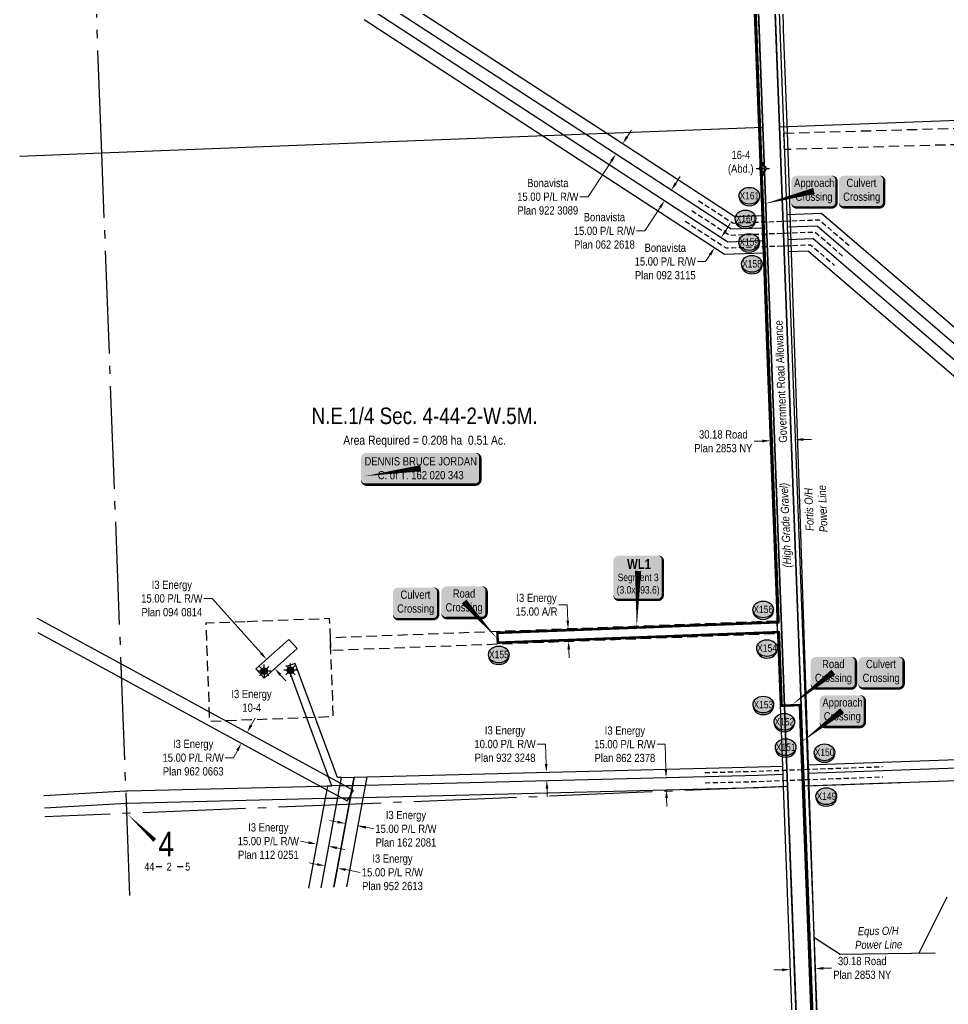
# Model space of a CAD drawing. Extents: x 683901 to 697439, y 5834844 to 5859401.
# Drawn here: x 686668 to 687798, y 5849328 to 5850526 of the extents above; entities that cross this region are included whole.
import ezdxf
from ezdxf.enums import TextEntityAlignment as Align

# ---------------------------------------------------------------- set-up
doc = ezdxf.new("R2010")
doc.units = 0
doc.header["$LTSCALE"] = 5
doc.header["$PDSIZE"] = 0.5
for name, pattern in [('foc-ACCESSROAD', [3.75, 2.5, -1.25]), ('foc-QUARTERLINE', [33, 25, -3, 2, -3]), ('UG_PIPE', [1.875, 1.25, -0.625])]:
    doc.linetypes.add(name, pattern=pattern)
doc.layers.get('Defpoints').update_dxf_attribs({"color": 9})
for name, color, linetype in [('10', 1, 'Continuous'), ('9', 3, 'Continuous'), ('AS-OWNER', 7, 'Continuous'), ('AS-PIPE-UG', 44, 'UG_PIPE'), ('AS-POWER', 104, 'foc-POWER'), ('AS-POWER-T', 104, 'Continuous'), ('AS-TELEPHONE', 224, 'foc-TEL'), ('C-SYMBOL', 7, 'Continuous'), ('CG-NOTES', 7, 'Continuous'), ('F-AR', 190, 'foc-ACCESSROAD'), ('F-RW', 190, 'Continuous'), ('F-WS', 190, 'foc-ACCESSROAD'), ('F-WS-S', 190, 'Continuous'), ('L-AREAREQUIRED', 7, 'Continuous'), ('L-QSEC', 8, 'foc-QUARTERLINE'), ('L-ROAD-T', 7, 'Continuous'), ('L-SEC', 7, 'Continuous'), ('L-SECLBL', 7, 'Continuous'), ('L-TITLEDB', 4, 'Continuous'), ('L-TITLEDB-T', 4, 'Continuous'), ('P-CROSSINGS', 250, 'Continuous')]:
    doc.layers.add(name, color=color, linetype=linetype)
for name, color, linetype, lineweight in [('F-AR-T', 190, 'Continuous', 9), ('F-RW-T', 190, 'Continuous', 9), ('F-WS-T', 190, 'Continuous', 9), ('T-TEXT', 48, 'Continuous', 18)]:
    doc.layers.add(name, color=color, linetype=linetype, lineweight=lineweight)
for name, color, linetype, true_color in [('oil_and_gas_wells_pt', 7, 'Continuous', 0xfc3d16), ('P-PROPOSED-WL2', 7, 'Continuous', 0x05c1ff), ('P-PROPOSED-WL4', 7, 'Continuous', 0x5b5bc8)]:
    doc.layers.add(name, color=color, linetype=linetype, true_color=true_color)
doc.styles.add('100L', font='ARIALN.TTF', dxfattribs={"height": 11})
doc.styles.add('175L', font='ARIALN.TTF', dxfattribs={"height": 20})
doc.styles.add('80', font='ARIALN.TTF', dxfattribs={"height": 10})
doc.styles.add('80CG', font='ARIALN.TTF', dxfattribs={"height": 10})
doc.styles.add('80L', font='ARIALN.TTF', dxfattribs={"height": 10})
doc.styles.add('80LS', font='ARIALNI.TTF', dxfattribs={"height": 10})
doc.styles.add('BOLD', font='ARIALNB.TTF')
doc.styles.add('Crossing', font='ARIALN.TTF', dxfattribs={"height": 10})
doc.styles.add('foc-LtypeFont', font='ARIALN.TTF', dxfattribs={"height": 7.35})
doc.styles.add('SIMPLEX', font='ARIALN.TTF')
doc.linetypes.add('foc-POWER', pattern='A,6,-1,["P",foc-LtypeFont,S=0.2,R=0,X=-0.625,Y=-0.75],-1.24,4', length=12.24)
doc.linetypes.add('foc-TEL', pattern='A,2,-1,["T",foc-LtypeFont,S=0.2,R=0,X=-0.425,Y=-0.75],-1.24,8', length=12.24)
doc.linetypes.add('foc-TEL-NOLINE', pattern='A,0,-2,["T",foc-LtypeFont,S=0.2,R=0,X=-0.425,Y=-0.75],-10.24', length=12.24)
doc.dimstyles.new('Compass 5 000', dxfattribs={"dimscale": 5, "dimtxt": 9, "dimasz": 2, "dimexe": 0.2, "dimexo": 0.0625, "dimgap": 0.5, "dimtad": 0, "dimtih": 1, "dimtoh": 1, "dimzin": 0, "dimdsep": 46, "dimtxsty": '80CG', "dimcen": 0.1, "dimse1": 1, "dimse2": 1, "dimclrd": 256, "dimclrt": 256, "dimaunit": 1, "dimadec": 4, "dimazin": 0, "dimtfac": 0.06, "dimtofl": 0, "dimtmove": 0, "dimatfit": 1, "dimfxl": 0.2, "dimtolj": 1, "dimtzin": 0, "dimlwd": -1, "dimarcsym": 0})

# ---------------------------------------------------------------- blocks, each defined once
blk = doc.blocks.new('L-SECLBL')
at = {"layer": '9', "color": 7}
for p, q in [((-5.1, -27.8), (-12.3, -27.8)), ((20.7, -27.8), (13.5, -27.8))]:
    blk.add_line(p, q, dxfattribs=at)
at = {"layer": '10', "color": 2, "style": 'SIMPLEX'}
blk.add_attdef('SEC', text='', height=30, dxfattribs=at).set_placement((0, 0), align=Align.MIDDLE)
at = {"layer": '10', "color": 5, "style": '80L'}
blk.add_attdef('TWP', text='', height=9.5, dxfattribs=at).set_placement((-14.4, -27.4), align=Align.MIDDLE_RIGHT)
blk.add_attdef('RGE', text='', height=9.5, dxfattribs=at).set_placement((3.6, -27.4), align=Align.MIDDLE_CENTER)
blk.add_attdef('MER', text='', height=9.5, dxfattribs=at).set_placement((23.2, -27.4), align=Align.MIDDLE_LEFT)
blk = doc.blocks.new('*U961')
h = blk.add_hatch(color=59)
edge = h.paths.add_edge_path()
edge.add_line((-21.5, -20), (21.5, -20))
edge.add_arc((21.5, -14), 6, 270, 360)
edge.add_line((27.5, -14), (27.5, 12.5))
edge.add_arc((21.5, 12.5), 6, 0, 90)
edge.add_line((21.5, 18.5), (-21.5, 18.5))
edge.add_arc((-21.5, 12.5), 6, 90, 180)
edge.add_line((-27.5, 12.5), (-27.5, -14))
edge.add_arc((-21.5, -14), 6, 180, 270)
at = {"color": 1, "flags": 128}
blk.add_lwpolyline([(-21.5, -20, 3, 3, 0), (21.5, -20, 3, 3, 0.414214), (27.5, -14, 3, 3, 0), (27.5, 12.5, 3, 0, 0.414214), (21.5, 18.5, 0, 0, 0), (-21.5, 18.5, 0, 0, 0.414214), (-27.5, 12.5, 0, 0, 0), (-27.5, -14, 0, 3, 0.414214)], format="xyseb", close=True, dxfattribs=at)
blk.add_lwpolyline([(-61.9, -16.1, 0, 7.5, 0), (0, 0, 0, 0, 0)], format="xyseb", dxfattribs=at)
at = {"color": 1, "style": '80'}
blk.add_attdef('ENTER_TEXT_001', (-36, -5), '', height=10, dxfattribs=at)
blk = doc.blocks.new('*U952')
h = blk.add_hatch(color=254)
edge = h.paths.add_edge_path()
edge.add_line((-21.5, -20), (21.5, -20))
edge.add_arc((21.5, -14), 6, 270, 360)
edge.add_line((27.5, -14), (27.5, 12.5))
edge.add_arc((21.5, 12.5), 6, 0, 90)
edge.add_line((21.5, 18.5), (-21.5, 18.5))
edge.add_arc((-21.5, 12.5), 6, 90, 180)
edge.add_line((-27.5, 12.5), (-27.5, -14))
edge.add_arc((-21.5, -14), 6, 180, 270)
at = {"color": 160, "flags": 128}
blk.add_lwpolyline([(-21.5, -20, 3, 3, 0), (21.5, -20, 3, 3, 0.414214), (27.5, -14, 3, 3, 0), (27.5, 12.5, 3, 0, 0.414214), (21.5, 18.5, 0, 0, 0), (-21.5, 18.5, 0, 0, 0.414214), (-27.5, 12.5, 0, 0, 0), (-27.5, -14, 0, 3, 0.414214)], format="xyseb", close=True, dxfattribs=at)
at = {"color": 160, "style": '80'}
blk.add_attdef('ENTER_TEXT_001', (-26.8, -4.9), '', height=10, dxfattribs=at)
blk = doc.blocks.new('*U953')
h = blk.add_hatch(color=59)
edge = h.paths.add_edge_path()
edge.add_line((-21.5, -20), (21.5, -20))
edge.add_arc((21.5, -14), 6, 270, 360)
edge.add_line((27.5, -14), (27.5, 12.5))
edge.add_arc((21.5, 12.5), 6, 0, 90)
edge.add_line((21.5, 18.5), (-21.5, 18.5))
edge.add_arc((-21.5, 12.5), 6, 90, 180)
edge.add_line((-27.5, 12.5), (-27.5, -14))
edge.add_arc((-21.5, -14), 6, 180, 270)
at = {"color": 1, "flags": 128}
blk.add_lwpolyline([(-21.5, -20, 3, 3, 0), (21.5, -20, 3, 3, 0.414214), (27.5, -14, 3, 3, 0), (27.5, 12.5, 3, 0, 0.414214), (21.5, 18.5, 0, 0, 0), (-21.5, 18.5, 0, 0, 0.414214), (-27.5, 12.5, 0, 0, 0), (-27.5, -14, 0, 3, 0.414214)], format="xyseb", close=True, dxfattribs=at)
blk.add_lwpolyline([(-51.4, -40.4, 0, 7.5, 0), (0, 0, 0, 0, 0)], format="xyseb", dxfattribs=at)
at = {"color": 1, "style": '80'}
blk.add_attdef('ENTER_TEXT_001', (-36, -5), '', height=10, dxfattribs=at)
blk = doc.blocks.new('*U954')
h = blk.add_hatch(color=254)
edge = h.paths.add_edge_path()
edge.add_line((-21.5, -20), (21.5, -20))
edge.add_arc((21.5, -14), 6, 270, 360)
edge.add_line((27.5, -14), (27.5, 12.5))
edge.add_arc((21.5, 12.5), 6, 0, 90)
edge.add_line((21.5, 18.5), (-21.5, 18.5))
edge.add_arc((-21.5, 12.5), 6, 90, 180)
edge.add_line((-27.5, 12.5), (-27.5, -14))
edge.add_arc((-21.5, -14), 6, 180, 270)
at = {"color": 160, "flags": 128}
blk.add_lwpolyline([(-21.5, -20, 3, 3, 0), (21.5, -20, 3, 3, 0.414214), (27.5, -14, 3, 3, 0), (27.5, 12.5, 3, 0, 0.414214), (21.5, 18.5, 0, 0, 0), (-21.5, 18.5, 0, 0, 0.414214), (-27.5, 12.5, 0, 0, 0), (-27.5, -14, 0, 3, 0.414214)], format="xyseb", close=True, dxfattribs=at)
at = {"color": 160, "style": '80'}
blk.add_attdef('ENTER_TEXT_001', (-26.8, -4.9), '', height=10, dxfattribs=at)
blk = doc.blocks.new('*U955')
h = blk.add_hatch(color=59)
edge = h.paths.add_edge_path()
edge.add_line((-21.5, -20), (21.5, -20))
edge.add_arc((21.5, -14), 6, 270, 360)
edge.add_line((27.5, -14), (27.5, 12.5))
edge.add_arc((21.5, 12.5), 6, 0, 90)
edge.add_line((21.5, 18.5), (-21.5, 18.5))
edge.add_arc((-21.5, 12.5), 6, 90, 180)
edge.add_line((-27.5, 12.5), (-27.5, -14))
edge.add_arc((-21.5, -14), 6, 180, 270)
at = {"color": 1, "flags": 128}
blk.add_lwpolyline([(-21.5, -20, 3, 3, 0), (21.5, -20, 3, 3, 0.414214), (27.5, -14, 3, 3, 0), (27.5, 12.5, 3, 0, 0.414214), (21.5, 18.5, 0, 0, 0), (-21.5, 18.5, 0, 0, 0.414214), (-27.5, 12.5, 0, 0, 0), (-27.5, -14, 0, 3, 0.414214)], format="xyseb", close=True, dxfattribs=at)
blk.add_lwpolyline([(-50.2, -38.9, 0, 7.5, 0), (0, 0, 0, 0, 0)], format="xyseb", dxfattribs=at)
at = {"color": 1, "style": '80'}
blk.add_attdef('ENTER_TEXT_001', (-36, -5), '', height=10, dxfattribs=at)
blk = doc.blocks.new('*U1067')
h = blk.add_hatch(color=59)
edge = h.paths.add_edge_path()
edge.add_line((-21.5, -20), (21.5, -20))
edge.add_arc((21.5, -14), 6, 270, 360)
edge.add_line((27.5, -14), (27.5, 12.5))
edge.add_arc((21.5, 12.5), 6, 0, 90)
edge.add_line((21.5, 18.5), (-21.5, 18.5))
edge.add_arc((-21.5, 12.5), 6, 90, 180)
edge.add_line((-27.5, 12.5), (-27.5, -14))
edge.add_arc((-21.5, -14), 6, 180, 270)
at = {"color": 1, "flags": 128}
blk.add_lwpolyline([(-21.5, -20, 3, 3, 0), (21.5, -20, 3, 3, 0.414214), (27.5, -14, 3, 3, 0), (27.5, 12.5, 3, 0, 0.414214), (21.5, 18.5, 0, 0, 0), (-21.5, 18.5, 0, 0, 0.414214), (-27.5, 12.5, 0, 0, 0), (-27.5, -14, 0, 3, 0.414214)], format="xyseb", close=True, dxfattribs=at)
blk.add_lwpolyline([(40.9, -45.6, 0, 7.5, 0), (0, 0, 0, 0, 0)], format="xyseb", dxfattribs=at)
at = {"color": 1, "style": '80'}
blk.add_attdef('ENTER_TEXT_001', (-36, -5), '', height=10, dxfattribs=at)
blk = doc.blocks.new('*U1068')
h = blk.add_hatch(color=254)
edge = h.paths.add_edge_path()
edge.add_line((-21.5, -20), (21.5, -20))
edge.add_arc((21.5, -14), 6, 270, 360)
edge.add_line((27.5, -14), (27.5, 12.5))
edge.add_arc((21.5, 12.5), 6, 0, 90)
edge.add_line((21.5, 18.5), (-21.5, 18.5))
edge.add_arc((-21.5, 12.5), 6, 90, 180)
edge.add_line((-27.5, 12.5), (-27.5, -14))
edge.add_arc((-21.5, -14), 6, 180, 270)
at = {"color": 160, "flags": 128}
blk.add_lwpolyline([(-21.5, -20, 3, 3, 0), (21.5, -20, 3, 3, 0.414214), (27.5, -14, 3, 3, 0), (27.5, 12.5, 3, 0, 0.414214), (21.5, 18.5, 0, 0, 0), (-21.5, 18.5, 0, 0, 0.414214), (-27.5, 12.5, 0, 0, 0), (-27.5, -14, 0, 3, 0.414214)], format="xyseb", close=True, dxfattribs=at)
at = {"color": 160, "style": '80'}
blk.add_attdef('ENTER_TEXT_001', (-26.8, -4.9), '', height=10, dxfattribs=at)
blk = doc.blocks.new('*U1061')
h = blk.add_hatch(color=254)
edge = h.paths.add_edge_path()
edge.add_line((-24, -35.3), (24, -35.3))
edge.add_arc((24, -29.3), 6, 270, 360)
edge.add_line((30, -29.3), (30, 12.5))
edge.add_arc((24, 12.5), 6, 0, 90)
edge.add_line((24, 18.5), (-24, 18.5))
edge.add_arc((-24, 12.5), 6, 90, 180)
edge.add_line((-30, 12.5), (-30, -29.3))
edge.add_arc((-24, -29.3), 6, 180, 270)
at = {"layer": 'P-PROPOSED-WL2', "flags": 128}
blk.add_lwpolyline([(-24, -35.3, 3, 3, 0), (24, -35.3, 3, 3, 0.414214), (30, -29.3, 3, 3, 0), (30, 12.5, 3, 0, 0.414214), (24, 18.5, 0, 0, 0), (-24, 18.5, 0, 0, 0.414214), (-30, 12.5, 0, 0, 0), (-30, -29.3, 0, 3, 0.414214)], format="xyseb", close=True, dxfattribs=at)
blk.add_lwpolyline([(-1.8, -70, 0, 7.5, 0), (0, 0, 0, 0, 0)], format="xyseb", dxfattribs=at)
at = {"layer": 'P-PROPOSED-WL2'}
for tag, p, height, style in [('TEMP_AREA_W1_001', (-9.2, 2.2), 12, 'BOLD'), ('ENTER_TEXT_001', (-30.7, -12.5), 9, '80')]:
    blk.add_attdef(tag, p, '', height=height, dxfattribs=dict(at, style=style))
blk = doc.blocks.new('*D1164')
at = {"layer": 'Defpoints', "color": 0, "transparency": 16777216}
for p in [(687313.9, 5849784), (687335.5, 5849784.9), (687314.5, 5849769.1)]:
    blk.add_point(p, dxfattribs=at)
at = {"layer": 'F-AR-T', "transparency": 16777216}
for p, q in [((687334.4, 5849814.3), (687324.4, 5849814.3)), ((687335.1, 5849794.8), (687334.4, 5849814.3)), ((687336.4, 5849759.9), (687336.8, 5849749.9))]:
    blk.add_line(p, q, dxfattribs=at)
for points in [[(687336.7, 5849794.9), (687333.4, 5849794.8), (687335.5, 5849784.9)], [(687338.1, 5849759.9), (687334.7, 5849759.8), (687336, 5849769.9)]]:
    blk.add_solid(points, dxfattribs=at)
at = {"layer": 'F-AR-T', "transparency": 16777216, "insert": (687297.1, 5849814.3), "char_height": 10, "attachment_point": 5, "style": '80CG'}
blk.add_mtext('\\A1;I3 Energy\\P15.00 A/R', dxfattribs=at)
blk = doc.blocks.new('*D1199')
at = {"layer": 'Defpoints', "color": 0, "transparency": 16777216}
for p in [(687393.6, 5850362.6), (687439.2, 5850350.8), (687431, 5850338.3)]:
    blk.add_point(p, dxfattribs=at)
at = {"layer": 'F-RW-T', "transparency": 16777216}
for p, q in [((687407.3, 5850383.6), (687412.7, 5850391.9)), ((687388.2, 5850354.2), (687359.8, 5850310.7)), ((687359.8, 5850310.7), (687349.8, 5850310.7))]:
    blk.add_line(p, q, dxfattribs=at)
for points in [[(687405.9, 5850384.5), (687408.7, 5850382.7), (687401.8, 5850375.2)], [(687386.8, 5850355.1), (687389.6, 5850353.3), (687393.6, 5850362.6)]]:
    blk.add_solid(points, dxfattribs=at)
at = {"layer": 'F-RW-T', "transparency": 16777216, "insert": (687310.8, 5850310.7), "char_height": 10, "attachment_point": 5, "style": '80CG'}
blk.add_mtext('\\A1;Bonavista\\P15.00 P/L R/W\\PPlan 922 3089', dxfattribs=at)
blk = doc.blocks.new('*D1200')
at = {"layer": 'Defpoints', "color": 0, "transparency": 16777216}
for p in [(687461.8, 5850318.2), (687452.9, 5850306.1), (687453.6, 5850305.7)]:
    blk.add_point(p, dxfattribs=at)
at = {"layer": 'F-RW-T', "transparency": 16777216}
for p, q in [((687466.5, 5850327.1), (687472, 5850335.5)), ((687447.4, 5850297.8), (687428.8, 5850269.2)), ((687428.8, 5850269.2), (687418.8, 5850269.2))]:
    blk.add_line(p, q, dxfattribs=at)
for points in [[(687465.1, 5850328), (687467.9, 5850326.2), (687461.1, 5850318.7)], [(687446, 5850298.7), (687448.8, 5850296.9), (687452.9, 5850306.1)]]:
    blk.add_solid(points, dxfattribs=at)
at = {"layer": 'F-RW-T', "transparency": 16777216, "insert": (687379.7, 5850269.2), "char_height": 10, "attachment_point": 5, "style": '80CG'}
blk.add_mtext('\\A1;Bonavista\\P15.00 P/L R/W\\PPlan 062 2618', dxfattribs=at)
blk = doc.blocks.new('*D1201')
at = {"layer": 'Defpoints', "color": 0, "transparency": 16777216}
for p in [(687519.2, 5850263), (687511, 5850250.4), (687513.7, 5850248.6)]:
    blk.add_point(p, dxfattribs=at)
at = {"layer": 'F-RW-T', "transparency": 16777216}
for p, q in [((687527.4, 5850269.6), (687532.8, 5850278)), ((687508.3, 5850240.3), (687502.8, 5850231.9)), ((687502.8, 5850231.9), (687492.8, 5850231.9))]:
    blk.add_line(p, q, dxfattribs=at)
for points in [[(687526, 5850270.5), (687528.8, 5850268.7), (687521.9, 5850261.2)], [(687506.9, 5850241.2), (687509.7, 5850239.3), (687513.7, 5850248.6)]]:
    blk.add_solid(points, dxfattribs=at)
at = {"layer": 'F-RW-T', "transparency": 16777216, "insert": (687453.7, 5850231.9), "char_height": 10, "attachment_point": 5, "style": '80CG'}
blk.add_mtext('\\A1;Bonavista\\P15.00 P/L R/W\\PPlan 092 3115', dxfattribs=at)
blk = doc.blocks.new('*D1208')
at = {"layer": 'Defpoints', "color": 0, "transparency": 16777216}
for p in [(687295.9, 5849610), (687309.1, 5849610.5), (687296.2, 5849600)]:
    blk.add_point(p, dxfattribs=at)
at = {"layer": 'F-RW-T', "transparency": 16777216}
for p, q in [((687307.9, 5849644.8), (687297.9, 5849644.8)), ((687308.8, 5849620.5), (687307.9, 5849644.8)), ((687309.9, 5849590.5), (687310.2, 5849580.5))]:
    blk.add_line(p, q, dxfattribs=at)
for points in [[(687310.5, 5849620.5), (687307.1, 5849620.4), (687309.1, 5849610.5)], [(687311.5, 5849590.6), (687308.2, 5849590.4), (687309.5, 5849600.5)]]:
    blk.add_solid(points, dxfattribs=at)
at = {"layer": 'F-RW-T', "transparency": 16777216, "insert": (687258.8, 5849644.8), "char_height": 10, "attachment_point": 5, "style": '80CG'}
blk.add_mtext('\\A1;I3 Energy\\P10.00 P/L R/W\\PPlan 932 3248', dxfattribs=at)
blk = doc.blocks.new('*D1209')
at = {"layer": 'Defpoints', "color": 0, "transparency": 16777216}
for p in [(686943, 5849660.2), (686935.8, 5849647), (686937.9, 5849645.8)]:
    blk.add_point(p, dxfattribs=at)
at = {"layer": 'F-RW-T', "transparency": 16777216}
for p, q in [((686949.9, 5849667.8), (686954.7, 5849676.5)), ((686928.4, 5849628.2), (686918.4, 5849628.2)), ((686933.2, 5849637), (686928.4, 5849628.2))]:
    blk.add_line(p, q, dxfattribs=at)
for points in [[(686948.4, 5849668.6), (686951.4, 5849667), (686945.1, 5849659)], [(686931.7, 5849637.8), (686934.6, 5849636.2), (686937.9, 5849645.8)]]:
    blk.add_solid(points, dxfattribs=at)
at = {"layer": 'F-RW-T', "transparency": 16777216, "insert": (686879.3, 5849628.2), "char_height": 10, "attachment_point": 5, "style": '80CG'}
blk.add_mtext('\\A1;I3 Energy\\P15.00 P/L R/W\\PPlan 962 0663', dxfattribs=at)
blk = doc.blocks.new('*D1210')
at = {"layer": 'Defpoints', "color": 0, "transparency": 16777216}
for p in [(687049.5, 5849548.2), (687064.2, 5849545.5), (687054.7, 5849493.8)]:
    blk.add_point(p, dxfattribs=at)
at = {"layer": 'F-RW-T', "transparency": 16777216}
for p, q in [((687030.1, 5849498.4), (687020.3, 5849500.2)), ((687064.5, 5849492), (687082.7, 5849488.7))]:
    blk.add_line(p, q, dxfattribs=at)
for points in [[(687030.4, 5849500), (687029.8, 5849496.8), (687039.9, 5849496.6)], [(687064.8, 5849493.7), (687064.2, 5849490.4), (687054.7, 5849493.8)]]:
    blk.add_solid(points, dxfattribs=at)
at = {"layer": 'F-RW-T', "transparency": 16777216, "insert": (687121.8, 5849488.7), "char_height": 10, "attachment_point": 5, "style": '80CG'}
blk.add_mtext('\\A1;I3 Energy\\P15.00 P/L R/W\\PPlan 952 2613', dxfattribs=at)
blk = doc.blocks.new('*D1211')
at = {"layer": 'Defpoints', "color": 0, "transparency": 16777216}
for p in [(687067.2, 5849561.8), (687082, 5849559.1), (687079.5, 5849545.4)]:
    blk.add_point(p, dxfattribs=at)
at = {"layer": 'F-RW-T', "transparency": 16777216}
for p, q in [((687054.9, 5849549.9), (687045, 5849551.7)), ((687089.3, 5849543.6), (687099.1, 5849541.7))]:
    blk.add_line(p, q, dxfattribs=at)
for points in [[(687055.2, 5849551.6), (687054.6, 5849548.3), (687064.7, 5849548.1)], [(687089.6, 5849545.2), (687089, 5849541.9), (687079.5, 5849545.4)]]:
    blk.add_solid(points, dxfattribs=at)
at = {"layer": 'F-RW-T', "transparency": 16777216, "insert": (687138.2, 5849541.7), "char_height": 10, "attachment_point": 5, "style": '80CG'}
blk.add_mtext('\\A1;I3 Energy\\P15.00 P/L R/W\\PPlan 162 2081', dxfattribs=at)
blk = doc.blocks.new('*D1212')
at = {"layer": 'Defpoints', "color": 0, "transparency": 16777216}
for p in [(687029.5, 5849522.8), (687029.6, 5849523), (687044.3, 5849520.1)]:
    blk.add_point(p, dxfattribs=at)
at = {"layer": 'F-RW-T', "transparency": 16777216}
for p, q in [((687019.7, 5849524.8), (687009.9, 5849526.7)), ((687054.1, 5849518.5), (687064, 5849516.7))]:
    blk.add_line(p, q, dxfattribs=at)
for points in [[(687020, 5849526.5), (687019.4, 5849523.2), (687029.6, 5849523)], [(687054.4, 5849520.1), (687053.8, 5849516.8), (687044.3, 5849520.3)]]:
    blk.add_solid(points, dxfattribs=at)
at = {"layer": 'F-RW-T', "transparency": 16777216, "insert": (686970.8, 5849526.7), "char_height": 10, "attachment_point": 5, "style": '80CG'}
blk.add_mtext('\\A1;I3 Energy\\P15.00 P/L R/W\\PPlan 112 0251', dxfattribs=at)
blk = doc.blocks.new('*D1213')
at = {"layer": 'Defpoints', "color": 0, "transparency": 16777216}
for p in [(686968.6, 5849747.9), (686974.5, 5849753.1), (686984.5, 5849741.9)]:
    blk.add_point(p, dxfattribs=at)
at = {"layer": 'F-RW-T', "transparency": 16777216}
for p, q in [((686902.5, 5849821.9), (686892.5, 5849821.9)), ((686961.9, 5849755.3), (686902.5, 5849821.9)), ((686985.3, 5849729.2), (686991.9, 5849721.7))]:
    blk.add_line(p, q, dxfattribs=at)
for points in [[(686963.2, 5849756.4), (686960.7, 5849754.2), (686968.6, 5849747.9)], [(686986.5, 5849730.3), (686984, 5849728.1), (686978.6, 5849736.7)]]:
    blk.add_solid(points, dxfattribs=at)
at = {"layer": 'F-RW-T', "transparency": 16777216, "insert": (686853.4, 5849821.9), "char_height": 10, "attachment_point": 5, "style": '80CG'}
blk.add_mtext('\\A1;I3 Energy\\P15.00 P/L R/W\\PPlan 094 0814', dxfattribs=at)
blk = doc.blocks.new('*D1214')
at = {"layer": 'Defpoints', "color": 0, "transparency": 16777216}
for p in [(687438.6, 5849603.7), (687454.7, 5849604.1), (687439, 5849588.6)]:
    blk.add_point(p, dxfattribs=at)
at = {"layer": 'F-RW-T', "transparency": 16777216}
for p, q in [((687453.7, 5849644.5), (687443.7, 5849644.5)), ((687454.4, 5849614.1), (687453.7, 5849644.5)), ((687455.3, 5849579), (687455.6, 5849569))]:
    blk.add_line(p, q, dxfattribs=at)
for points in [[(687456.1, 5849614.2), (687452.8, 5849614.1), (687454.7, 5849604.1)], [(687457, 5849579.1), (687453.7, 5849579), (687455.1, 5849589)]]:
    blk.add_solid(points, dxfattribs=at)
at = {"layer": 'F-RW-T', "transparency": 16777216, "insert": (687404.6, 5849644.5), "char_height": 10, "attachment_point": 5, "style": '80CG'}
blk.add_mtext('\\A1;I3 Energy\\P15.00 P/L R/W\\PPlan 862 2378', dxfattribs=at)
blk = doc.blocks.new('*D1124')
at = {"layer": 'Defpoints', "color": 0, "transparency": 16777216}
for p in [(687581.5, 5850020), (687581.7, 5850013.9), (687611.6, 5850021.2)]:
    blk.add_point(p, dxfattribs=at)
at = {"layer": 'L-TITLEDB-T', "transparency": 16777216}
for p, q in [((687571.7, 5850013.5), (687561.7, 5850013.1)), ((687621.8, 5850015.4), (687631.8, 5850015.8))]:
    blk.add_line(p, q, dxfattribs=at)
for points in [[(687571.7, 5850015.2), (687571.8, 5850011.8), (687581.7, 5850013.9)], [(687621.8, 5850017.1), (687621.9, 5850013.7), (687611.9, 5850015)]]:
    blk.add_solid(points, dxfattribs=at)
at = {"layer": 'L-TITLEDB-T', "transparency": 16777216, "insert": (687524.4, 5850013.1), "char_height": 10, "attachment_point": 5, "style": '80CG'}
blk.add_mtext('\\A1;30.18 Road\\PPlan 2853 NY', dxfattribs=at)
blk = doc.blocks.new('*D1125')
at = {"layer": 'Defpoints', "color": 0, "transparency": 16777216}
for p in [(687605.6, 5849378.6), (687635.7, 5849379.7), (687605.9, 5849370.4)]:
    blk.add_point(p, dxfattribs=at)
at = {"layer": 'L-TITLEDB-T', "transparency": 16777216}
for p, q in [((687595.9, 5849370.1), (687585.9, 5849369.7)), ((687646, 5849372), (687656, 5849372.4))]:
    blk.add_line(p, q, dxfattribs=at)
for points in [[(687595.9, 5849371.7), (687596, 5849368.4), (687605.9, 5849370.4)], [(687646, 5849373.6), (687646.1, 5849370.3), (687636, 5849371.6)]]:
    blk.add_solid(points, dxfattribs=at)
at = {"layer": 'L-TITLEDB-T', "transparency": 16777216, "insert": (687693.4, 5849372.4), "char_height": 10, "attachment_point": 5, "style": '80CG'}
blk.add_mtext('\\A1;30.18 Road\\PPlan 2853 NY', dxfattribs=at)
blk = doc.blocks.new('*U913')
h = blk.add_hatch(color=59)
edge = h.paths.add_edge_path()
edge.add_line((-66.5, -20), (66.5, -20))
edge.add_arc((66.5, -14), 6, 270, 360)
edge.add_line((72.5, -14), (72.5, 12.5))
edge.add_arc((66.5, 12.5), 6, 0, 90)
edge.add_line((66.5, 18.5), (-66.5, 18.5))
edge.add_arc((-66.5, 12.5), 6, 90, 180)
edge.add_line((-72.5, 12.5), (-72.5, -14))
edge.add_arc((-66.5, -14), 6, 180, 270)
at = {"color": 1, "flags": 128}
blk.add_lwpolyline([(-66.5, -20, 3, 3, 0), (66.5, -20, 3, 3, 0.414214), (72.5, -14, 3, 3, 0), (72.5, 12.5, 3, 0, 0.414214), (66.5, 18.5, 0, 0, 0), (-66.5, 18.5, 0, 0, 0.414214), (-72.5, 12.5, 0, 0, 0), (-72.5, -14, 0, 3, 0.414214)], format="xyseb", close=True, dxfattribs=at)
blk.add_lwpolyline([(-69, -9.8, 0, 7.5, 0), (0, 0, 0, 0, 0)], format="xyseb", dxfattribs=at)
at = {"color": 1, "style": '80'}
blk.add_attdef('ENTER_TEXT_001', (-36, -5), '', height=10, dxfattribs=at)
blk = doc.blocks.new('xing2')
h = blk.add_hatch(color=50)
h.dxf.hatch_style = 1
edge = h.paths.add_edge_path()
edge.add_ellipse((0, 0), major_axis=(-12.5, 0), ratio=0.816297, start_angle=0, end_angle=360)
h = blk.add_hatch(color=250)
h.dxf.hatch_style = 1
edge = h.paths.add_edge_path()
edge.add_ellipse((0, -2), major_axis=(-12.5, 0), ratio=0.816297, start_angle=0, end_angle=180)
edge.add_line((12.5, -2), (12.5, 0))
edge.add_ellipse((0, 0), major_axis=(-12.5, 0), ratio=0.816297, start_angle=0, end_angle=180, ccw=False)
edge.add_line((-12.5, 0), (-12.5, -2))
at = {"color": 250}
blk.add_ellipse((0, 0), major_axis=(-12.5, 0), ratio=0.816297, dxfattribs=at)
blk.add_ellipse((0, -2), major_axis=(-12.5, 0), ratio=0.816297, start_param=0, end_param=3.141593, dxfattribs=at)
at = {"color": 250, "style": 'Crossing'}
blk.add_attdef('CROSSING', text='', height=9, dxfattribs=at).set_placement((0.1, 0), align=Align.MIDDLE_CENTER)
at = {"color": 250, "style": 'Crossing', "flags": 1}
for tag, p in [('OWNER', (0.1, -12.5)), ('DESCRIPTION', (0.1, -25.8)), ('LOCATION', (0.1, -39.3)), ('DWG_REF', (0.1, -52.8))]:
    blk.add_attdef(tag, text='', height=9, dxfattribs=at).set_placement(p, align=Align.MIDDLE_CENTER)
blk = doc.blocks.new('GABD')
for p, q in [((-0.81, 0), (-1.62, 0)), ((0, 0.81), (0, 1.62)), ((1.62, 0), (0.81, 0)), ((0, -0.81), (0, -1.62))]:
    blk.add_line(p, q)
blk.add_circle((0, 0), 0.8)
blk = doc.blocks.new('GAS')
h = blk.add_hatch(color=255)
h.dxf.hatch_style = 1
edge = h.paths.add_edge_path()
edge.add_arc((0, 0), 0.9, 0, 360)
for p, q in [((-0.81, 0), (-1.62, 0)), ((-0.57, 0.57), (-1.14, 1.14)), ((0, 0.81), (0, 1.62)), ((0.57, 0.57), (1.14, 1.14)), ((1.62, 0), (0.81, 0)), ((-0.57, -0.57), (-1.14, -1.14)), ((0, -0.81), (0, -1.62)), ((1.14, -1.14), (0.57, -0.57))]:
    blk.add_line(p, q)
blk.add_circle((0, 0), 0.8)

msp = doc.modelspace()

# ---------------------------------------------------------------- linework, layer by layer
at = {"layer": 'AS-PIPE-UG', "flags": 128}
for points in [[(687494.16, 5850306.106), (687536.189, 5850278.744), (687641.106, 5850282.695), (687679.231, 5850249.966)], [(687669.464, 5850238.589), (687635.798, 5850267.485), (687531.996, 5850263.578), (687485.975, 5850293.539)], [(687477.8, 5850280.989), (687527.791, 5850248.427), (687630.461, 5850252.275), (687659.682, 5850227.194)], [(687501.785, 5849610.17), (687566.7, 5849611.775), (687596.781, 5849613.003), (687626.974, 5849614.105), (687718.04, 5849617.358)], [(687502.094, 5849597.674), (687567.109, 5849599.281), (687597.264, 5849600.512), (687627.43, 5849601.614), (687718.486, 5849604.866)]]:
    msp.add_lwpolyline(points, dxfattribs=at)
at = {"layer": 'AS-POWER', "flags": 128}
for points in [[(687656.506, 5848783.799), (687655.405, 5848812.127), (687652.188, 5848898.122), (687650.894, 5848934.137), (687602.36, 5850389.725), (687597.744, 5850514.181), (687597.522, 5850520.208), (687592.664, 5850658.212), (687586.102, 5850725.644), (687579.522, 5850793.262), (687576.138, 5850936.908), (687576.447, 5851094.407), (687567.763, 5851294.202), (687558.624, 5851544.406), (687544.224, 5851936.64), (687541.111, 5852024.637), (687528.985, 5852367.433), (687528.84, 5852371.451), (687517.795, 5852677.411), (687517.672, 5852680.82), (687495.641, 5853240.726), (687462.27, 5854106.157), (687439.338, 5854726.119), (687419.519, 5855269.071)], [(687762.835, 5849390.616), (687796.661, 5849459.022)], [(687634.622, 5849410.015), (687666.434, 5849389.176), (687782.196, 5849390.905)]]:
    msp.add_lwpolyline(points, dxfattribs=at)
at = {"layer": 'AS-TELEPHONE', "linetype": 'foc-TEL-NOLINE', "flags": 128}
msp.add_lwpolyline([(687942.215, 5840672.176), (687910.849, 5841483.054), (687848.212, 5843112.381), (687786.621, 5844721.086), (687730.801, 5846190.68), (687715.753, 5846190.106), (687698.772, 5846639.392), (687713.735, 5846639.968), (687694.216, 5847153.865), (687690.774, 5847245.489), (687675.615, 5847244.884), (687667.977, 5847449.231), (687678.143, 5847449.762), (687683.095, 5847449.952), (687632.86, 5848787.367), (687572.447, 5850395.069), (687511.895, 5852003.159), (687450.353, 5853631.115), (687358.022, 5856062.335), (687265.59, 5858494.225), (687262.737, 5858568.877)], dxfattribs=at)
at = {"layer": 'F-AR', "flags": 128}
for points in [[(687597.871, 5850388.071), (687835.071, 5850394.833), (687837.621, 5850345.399), (687868.657, 5850236.921), (687853.054, 5850218.75), (687817.765, 5850342.091), (687816.62, 5850364.298), (687806.109, 5850373.999), (687598.623, 5850368.084)], [(687589.982, 5849794.425), (687045.856, 5849773.968), (687046.42, 5849758.978), (687590.545, 5849779.435)]]:
    msp.add_lwpolyline(points, close=True, dxfattribs=at)
at = {"layer": 'F-RW', "flags": 128}
for points in [[(687382.61, 5850387.679), (687100.543, 5850571.471)], [(687356.686, 5850386.67), (687101.249, 5850553.11)], [(687087.276, 5850526.471), (687304.829, 5850384.703)], [(687101.953, 5850534.801), (687330.747, 5850385.685)], [(687304.829, 5850384.703), (687525.693, 5850240.843)], [(687330.747, 5850385.685), (687529.888, 5850256)], [(687374.425, 5850375.112), (687356.686, 5850386.67)], [(687538.286, 5850286.328), (687382.61, 5850387.679)], [(687534.093, 5850271.162), (687374.425, 5850375.112)], [(687571.455, 5850287.571), (687538.286, 5850286.328)], [(687643.761, 5850290.3), (687601.606, 5850288.709)], [(687851.338, 5850112.102), (687643.761, 5850290.3)], [(687638.453, 5850275.09), (687602.168, 5850273.721)], [(687931.458, 5850023.596), (687638.453, 5850275.09)], [(687572.018, 5850272.583), (687534.093, 5850271.162)], [(687529.888, 5850256), (687572.581, 5850257.592)], [(687602.744, 5850258.737), (687633.136, 5850259.879)], [(687932.184, 5850003.195), (687633.136, 5850259.879)], [(687525.693, 5850240.843), (687573.153, 5850242.607)], [(687627.806, 5850244.67), (687603.323, 5850243.754)], [(687627.806, 5850244.67), (687932.912, 5849982.794)], [(686689.543, 5849798.114), (686791.696, 5849742.503)], [(686690.204, 5849780.676), (686792.355, 5849725.066)], [(686995.842, 5849772.174), (686955.579, 5849736.253)], [(687005.836, 5849760.993), (686995.842, 5849772.174)], [(686965.543, 5849724.973), (687005.836, 5849760.993)], [(686791.696, 5849742.503), (687043.725, 5849605.3)], [(686955.579, 5849736.253), (686965.543, 5849724.973)], [(687003.414, 5849742.852), (686994.039, 5849739.378)], [(686994.039, 5849739.378), (687043.725, 5849605.3)], [(687054.825, 5849604.116), (687003.414, 5849742.852)], [(686792.355, 5849725.066), (687033.865, 5849593.59)], [(687945.472, 5849630.482), (687626.765, 5849619.101)], [(687627.704, 5849594.119), (688361.585, 5849620.327), (688527.237, 5849626.242)], [(687075.146, 5849604.625), (687566.588, 5849616.925)], [(687566.588, 5849616.925), (687596.616, 5849617.998)], [(687945.828, 5849620.489), (687627.141, 5849609.108)], [(687043.725, 5849605.3), (687058.53, 5849597.239)], [(687047.933, 5849593.942), (687043.725, 5849605.3)], [(687075.146, 5849604.625), (687050.388, 5849470.66)], [(687059.823, 5849604.241), (687054.825, 5849604.116)], [(687058.53, 5849597.239), (687059.823, 5849604.241)], [(687059.823, 5849604.241), (687075.146, 5849604.625)], [(687090.471, 5849605.009), (687065.758, 5849471.286)], [(687073.29, 5849594.576), (687566.892, 5849606.931)], [(687073.29, 5849594.576), (687075.146, 5849604.625)], [(687566.892, 5849606.931), (687596.991, 5849608.005)], [(686799.292, 5849587.893), (687033.865, 5849593.59)], [(687033.865, 5849593.59), (687042.648, 5849593.819)], [(687033.865, 5849593.59), (687041.808, 5849589.276)], [(687042.648, 5849593.819), (687041.808, 5849589.276)], [(687042.648, 5849593.819), (687047.933, 5849593.942)], [(687057.967, 5849594.193), (687047.933, 5849593.942)], [(687055.664, 5849581.724), (687057.967, 5849594.193)], [(687057.967, 5849594.193), (687058.53, 5849597.239)], [(687057.967, 5849594.193), (687063.856, 5849594.34)], [(687058.53, 5849597.239), (687063.856, 5849594.34)], [(687063.856, 5849594.34), (687073.29, 5849594.576)], [(687063.856, 5849594.34), (687072.388, 5849589.695)], [(687070.506, 5849579.504), (687567.355, 5849591.785)], [(687072.388, 5849589.695), (687073.29, 5849594.576)], [(687567.355, 5849591.785), (687597.554, 5849593.018)], [(686697.721, 5849582.211), (686797.607, 5849587.798)], [(686797.607, 5849587.798), (686799.292, 5849587.893)], [(686799.885, 5849572.863), (687039.864, 5849578.769)], [(687039.864, 5849578.769), (687038.284, 5849570.223)], [(687041.808, 5849589.276), (687039.864, 5849578.769)], [(687039.864, 5849578.769), (687055.183, 5849579.121)], [(687041.808, 5849589.276), (687055.664, 5849581.724)], [(687053.648, 5849570.809), (687055.183, 5849579.121)], [(687055.183, 5849579.121), (687055.664, 5849581.724)], [(687055.183, 5849579.121), (687060.213, 5849579.247)], [(687055.664, 5849581.724), (687060.213, 5849579.247)], [(687060.213, 5849579.247), (687068.988, 5849579.466)], [(687060.213, 5849579.247), (687066.89, 5849575.612)], [(687066.89, 5849575.612), (687068.988, 5849579.466)], [(687071.274, 5849583.666), (687068.988, 5849579.466)], [(687068.988, 5849579.466), (687070.506, 5849579.504)], [(687069.015, 5849571.436), (687070.506, 5849579.504)], [(687070.506, 5849579.504), (687071.274, 5849583.666)], [(687071.274, 5849583.666), (687072.388, 5849589.695)], [(687074.061, 5849588.785), (687071.274, 5849583.666)], [(687072.388, 5849589.695), (687074.061, 5849588.785)], [(686698.29, 5849567.186), (686798.162, 5849572.768)], [(686798.162, 5849572.768), (686799.885, 5849572.863)], [(687038.284, 5849570.223), (687019.637, 5849469.408)], [(687035.02, 5849470.034), (687053.648, 5849570.809)], [(687050.389, 5849470.66), (687069.015, 5849571.436)]]:
    msp.add_lwpolyline(points, dxfattribs=at)
at = {"layer": 'F-WS', "flags": 128}
msp.add_lwpolyline([(686945.03, 5849794.074), (687044.959, 5849797.831), (687045.856, 5849773.968), (687049.468, 5849677.916), (686949.538, 5849674.159), (686899.573, 5849672.28), (686895.065, 5849792.195)], close=True, dxfattribs=at)
at = {"layer": 'L-QSEC', "flags": 128}
for points in [[(686768.192, 5850363.762), (686707.305, 5851972.705)], [(686802.362, 5849460.563), (686768.192, 5850363.762)], [(687622.68, 5849593.939), (688527.237, 5849626.242)], [(687602.579, 5849593.222), (686698.702, 5849556.314)]]:
    msp.add_lwpolyline(points, dxfattribs=at)
at = {"layer": 'L-SEC', "flags": 128}
for points in [[(687542.234, 5851199.157), (687557.34, 5850797.114), (687572.447, 5850395.069)], [(687592.548, 5850395.82), (687577.441, 5850797.866), (687562.334, 5851199.913)], [(687592.548, 5850395.82), (687994.919, 5850410.848), (688397.291, 5850425.878)], [(687572.447, 5850395.069), (687170.319, 5850379.416), (686768.192, 5850363.762)], [(687572.447, 5850395.069), (687587.513, 5849994.146), (687602.579, 5849593.222)], [(687622.68, 5849593.939), (687607.615, 5849994.88), (687592.548, 5850395.82)], [(686768.192, 5850363.762), (686668.267, 5850359.872)], [(687602.579, 5849593.222), (687617.72, 5849190.295), (687632.86, 5848787.366)], [(687637.82, 5849191.02), (687622.68, 5849593.939)]]:
    msp.add_lwpolyline(points, dxfattribs=at)
at = {"layer": 'L-SECLBL', "flags": 128}
msp.add_lwpolyline([(686798.585, 5849560.392, 0, 5, 0), (686832.569, 5849527.696, 0, 0, 0)], format="xyseb", dxfattribs=at)
at = {"layer": 'L-TITLEDB', "flags": 128}
for points in [[(687567.422, 5850394.874), (687537.137, 5851199.133)], [(687572.447, 5850395.07), (687542.165, 5851199.297)], [(687562.273, 5851200.051), (687592.548, 5850395.821)], [(687567.302, 5851200.24), (687597.573, 5850396.009)], [(687571.455, 5850287.571), (687567.422, 5850394.874)], [(687602.578, 5849593.223), (687572.447, 5850395.07)], [(687592.548, 5850395.821), (687622.68, 5849593.941)], [(687597.573, 5850396.009), (687601.606, 5850288.709)], [(687572.018, 5850272.583), (687571.455, 5850287.571)], [(687601.606, 5850288.709), (687602.168, 5850273.721)], [(687602.168, 5850273.721), (687602.744, 5850258.737)], [(687572.581, 5850257.592), (687572.018, 5850272.583)], [(687573.153, 5850242.607), (687572.581, 5850257.592)], [(687602.744, 5850258.737), (687603.323, 5850243.754)], [(687576.966, 5850140.442), (687573.153, 5850242.607)], [(687603.323, 5850243.754), (687626.765, 5849619.101)], [(687596.616, 5849617.998), (687576.966, 5850140.442)], [(687596.991, 5849608.005), (687596.616, 5849617.998)], [(687626.765, 5849619.101), (687627.141, 5849609.108)], [(687597.554, 5849593.018), (687596.991, 5849608.005)], [(687627.141, 5849609.108), (687627.704, 5849594.12)], [(687627.835, 5848787.165), (687597.554, 5849593.018)], [(687632.86, 5848787.367), (687602.578, 5849593.223)], [(687622.68, 5849593.941), (687652.96, 5848788.101)], [(687627.704, 5849594.12), (687644.844, 5849138.003)]]:
    msp.add_lwpolyline(points, dxfattribs=at)
at = {"layer": 'oil_and_gas_wells_pt'}
for p in [(687572.36, 5850344.844), (686997.84, 5849734.528), (686965.656, 5849733.511)]:
    msp.add_point(p, dxfattribs=at)
at = {"layer": 'P-PROPOSED-WL2', "const_width": 3, "flags": 128}
msp.add_lwpolyline([(687590.037, 5849792.926), (687249.496, 5849780.123), (687249.947, 5849768.131), (687590.488, 5849780.934)], dxfattribs=at)
at = {"layer": 'P-PROPOSED-WL4', "flags": 128}
for points in [[(687590.038, 5849792.926, 3, 3, 0), (687591.536, 5849792.982, 3, 3, 0), (687568.921, 5850394.93, 3, 3, 0), (687538.642, 5851199.018, 3, 3, 0), (687508.306, 5852004.603, 3, 3, 0), (687211.949, 5851993.357, 3, 3, 0), (687211.3, 5852010.459, 3, 3, 0), (687507.661, 5852021.626, 3, 3, 0), (687477.187, 5852827.13, 3, 3, 0), (687446.661, 5853630.977, 3, 3, 0), (687416.032, 5854434.723, 3, 3, 0), (687386.035, 5855226.831, 3, 3, 0), (687384.831, 5855258.658, 3, 3, 0), (687356.2, 5856016.965, 3, 3, 0), (687354.499, 5856062.21, 3, 3, 0), (687349.238, 5856200.673, 3, 3, 0), (687316.675, 5857059.283, 3, 3, 0), (687293.342, 5857670.162, 3, 3, 0), (687283.919, 5857918.396, 3, 3, 0), (687262.912, 5858471.812, 0, 0, 0)], [(687590.488, 5849780.934, 3, 3, 0), (687591.988, 5849780.991, 3, 3, 0), (687595.355, 5849691.435, 3, 3, 0), (687617.485, 5849692.266, 3, 3, 0), (687621.181, 5849593.883, 3, 3, 0), (687636.321, 5849190.963, 3, 3, 0), (687651.462, 5848788.044, 3, 3, 0), (687652.217, 5848767.943, 3, 3, 0), (687667.369, 5848364.604, 3, 3, 0)]]:
    msp.add_lwpolyline(points, format="xyseb", dxfattribs=at)

# ---------------------------------------------------------------- block references
at = {"layer": 'AS-OWNER', "color": 5}
ref = msp.add_blockref('*U913', (687156.191, 5849980.417), dxfattribs=at)
ref.add_attrib('ENTER_TEXT_001', 'DENNIS BRUCE JORDAN', (687087.835, 5849983.836), dxfattribs={"layer": '0', "color": 1, "height": 10, "style": '80'})
ref.add_attrib('ENTER_TEXT_002', 'C. of T. 162 020 343', (687103.96, 5849966.992), dxfattribs={"layer": '0', "color": 1, "height": 10, "style": '80'})
at = {"layer": 'CG-NOTES'}
ref = msp.add_blockref('*U961', (687634.57, 5850317.696), dxfattribs=dict(at, xscale=0.999081924950458, yscale=0.999081924950458, zscale=0.999081924950458))
ref.add_attrib('ENTER_TEXT_001', 'Approach', (687610.469, 5850322.583), dxfattribs={"layer": '0', "color": 1, "height": 9.9908, "style": '80'})
ref.add_attrib('ENTER_TEXT_002', 'Crossing', (687612.115, 5850305.755), dxfattribs={"layer": '0', "color": 1, "height": 9.9908, "style": '80'})
ref = msp.add_blockref('*U952', (687692.601, 5850317.813), dxfattribs=dict(at, xscale=1.000131017163248, yscale=1.000131017163248, zscale=1.000131017163248))
ref.add_attrib('ENTER_TEXT_001', 'Culvert', (687674.218, 5850322.617), dxfattribs={"layer": '0', "color": 160, "height": 10.0013, "style": '80'})
ref.add_attrib('ENTER_TEXT_002', 'Crossing', (687670.121, 5850305.771), dxfattribs={"layer": '0', "color": 160, "height": 10.0013, "style": '80'})
ref = msp.add_blockref('*U1061', (687420.723, 5849855.533), dxfattribs=at)
ref.add_attrib('TEMP_AREA_W1_001', 'WL1', (687407.311, 5849857.778), dxfattribs={"layer": 'P-PROPOSED-WL2', "height": 12, "style": 'BOLD'})
ref.add_attrib('ENTER_TEXT_001', 'Segment 3', (687395.801, 5849843.057), dxfattribs={"layer": 'P-PROPOSED-WL2', "height": 9, "style": '80'})
ref.add_attrib('ENTER_TEXT_002', '(3.0x693.6)', (687394.647, 5849827.904), dxfattribs={"layer": 'P-PROPOSED-WL2', "height": 9, "style": '80'})
ref = msp.add_blockref('*U1068', (687149.943, 5849816.772), dxfattribs=dict(at, xscale=1.000131017163248, yscale=1.000131017163248, zscale=1.000131017163248))
ref.add_attrib('ENTER_TEXT_001', 'Culvert', (687131.56, 5849821.576), dxfattribs={"layer": '0', "color": 160, "height": 10.0013, "style": '80'})
ref.add_attrib('ENTER_TEXT_002', 'Crossing', (687127.464, 5849804.73), dxfattribs={"layer": '0', "color": 160, "height": 10.0013, "style": '80'})
ref = msp.add_blockref('*U1067', (687208.878, 5849818.084), dxfattribs=dict(at, xscale=0.999081924950458, yscale=0.999081924950458, zscale=0.999081924950458))
ref.add_attrib('ENTER_TEXT_001', 'Road', (687195.18, 5849822.971), dxfattribs={"layer": '0', "color": 1, "height": 9.9908, "style": '80'})
ref.add_attrib('ENTER_TEXT_002', 'Crossing', (687186.423, 5849806.143), dxfattribs={"layer": '0', "color": 1, "height": 9.9908, "style": '80'})
ref = msp.add_blockref('*U953', (687658.251, 5849732.279), dxfattribs=dict(at, xscale=0.999081924950458, yscale=0.999081924950458, zscale=0.999081924950458))
ref.add_attrib('ENTER_TEXT_001', 'Road', (687644.553, 5849737.167), dxfattribs={"layer": '0', "color": 1, "height": 9.9908, "style": '80'})
ref.add_attrib('ENTER_TEXT_002', 'Crossing', (687635.796, 5849720.338), dxfattribs={"layer": '0', "color": 1, "height": 9.9908, "style": '80'})
ref = msp.add_blockref('*U954', (687716.281, 5849732.397), dxfattribs=dict(at, xscale=1.000131017163248, yscale=1.000131017163248, zscale=1.000131017163248))
ref.add_attrib('ENTER_TEXT_001', 'Culvert', (687697.899, 5849737.201), dxfattribs={"layer": '0', "color": 160, "height": 10.0013, "style": '80'})
ref.add_attrib('ENTER_TEXT_002', 'Crossing', (687693.802, 5849720.355), dxfattribs={"layer": '0', "color": 160, "height": 10.0013, "style": '80'})
ref = msp.add_blockref('*U955', (687669.008, 5849685.538), dxfattribs=dict(at, xscale=0.999081924950458, yscale=0.999081924950458, zscale=0.999081924950458))
ref.add_attrib('ENTER_TEXT_001', 'Approach', (687644.907, 5849690.425), dxfattribs={"layer": '0', "color": 1, "height": 9.9908, "style": '80'})
ref.add_attrib('ENTER_TEXT_002', 'Crossing', (687646.553, 5849673.597), dxfattribs={"layer": '0', "color": 1, "height": 9.9908, "style": '80'})
at = {"layer": 'F-WS-S', "xscale": 5, "yscale": 5, "zscale": 5}
for name, p in [('GABD', (687572.36, 5850344.844)), ('GAS', (686965.656, 5849733.511)), ('GAS', (686997.84, 5849734.528))]:
    msp.add_blockref(name, p, dxfattribs=at)
at = {"layer": 'L-SECLBL'}
msp.add_blockref('L-SECLBL', (686846.493, 5849523.046), dxfattribs=at).add_auto_attribs({'SEC': '4', 'TWP': '44', 'RGE': '2', 'MER': '5'})
at = {"layer": 'P-CROSSINGS'}
for p, values in [((687556.004, 5850311.962), {'CROSSING': 'X161'}), ((687551.337, 5850284.21), {'CROSSING': 'X160'}), ((687555.745, 5850255.632), {'CROSSING': 'X159'}), ((687559.083, 5850229.125), {'CROSSING': 'X158'}), ((687572.823, 5849808.627), {'CROSSING': 'X156'}), ((687577.454, 5849761.559), {'CROSSING': 'X154'}), ((687251.182, 5849753.771), {'CROSSING': 'X155'}), ((687572.98, 5849692.822), {'CROSSING': 'X153'}), ((687598.526, 5849671.966), {'CROSSING': 'X152'}), ((687600.143, 5849640.996), {'CROSSING': 'X151'}), ((687647.488, 5849634.77), {'CROSSING': 'X150'}), ((687649.612, 5849581.363), {'CROSSING': 'X149'})]:
    msp.add_blockref('xing2', p, dxfattribs=at).add_auto_attribs(values)

# ---------------------------------------------------------------- texts
at = {"layer": 'C-SYMBOL', "color": 3, "style": '175L'}
msp.add_text('N.E.1/4 Sec. 4-44-2-W.5M.', height=20, dxfattribs=at).set_placement((687160.928, 5850028.187), align=Align.BOTTOM_CENTER)
at = {"layer": 'F-WS-T', "char_height": 10, "attachment_point": 1, "style": '175L'}
for s, width, insert in [('\\pi4.7328;16-4\\P\\pi0.39447;(Abd.)', 30.59795, (687529.537, 5850366.616)), ('\\pi1.8209;I3 Energy\\P\\pi15.177;10-4', 51.48634, (686923.979, 5849710.714))]:
    msp.add_mtext_dynamic_manual_height_columns(s, width=width, gutter_width=50, heights=[0], dxfattribs=dict(at, insert=insert))
at = {"layer": 'L-AREAREQUIRED', "color": 5, "style": '100L'}
msp.add_text('Area Required = 0.208 ha  0.51 Ac.', height=11, dxfattribs=at).set_placement((687160.928, 5850005.687), align=Align.BOTTOM_CENTER)
at = {"layer": 'L-ROAD-T', "style": '80L'}
msp.add_text('Government Road Allowance', height=10, rotation=92.127014, dxfattribs=at).set_placement((687594.273, 5850085.929), align=Align.MIDDLE_CENTER)
at = {"layer": 'T-TEXT', "style": '80LS'}
msp.add_text('(High Grade Gravel)', height=10, rotation=92.314049, dxfattribs=at).set_placement((687599.928, 5849911.035), align=Align.MIDDLE_CENTER)

# ---------------------------------------------------------------- dimensions: what is measured, and where the dimension line sits
at = {"layer": 'F-AR-T'}
dim = msp.add_linear_dim(base=(687335.456, 5849784.856), p1=(687314.485, 5849769.056), p2=(687313.922, 5849784.046), angle=92.153089, text='I3 Energy\\P15.00 A/R', dimstyle='Compass 5 000', dxfattribs=at)
dim.commit()
dim.dimension.update_dxf_attribs({"geometry": '*D1164', "text_midpoint": (687297.069, 5849814.271), "dimtype": 161})
at = {"layer": 'F-RW-T'}
for base, p1, p2, angle, text, picture, middle in [((687393.624, 5850362.613), (687439.213, 5850350.829), (687431.03, 5850338.26), 236.934327, 'Bonavista\\P15.00 P/L R/W\\PPlan 922 3089', '*D1199', (687310.763, 5850310.735)), ((687452.888, 5850306.144), (687461.819, 5850318.215), (687453.64, 5850305.655), 236.92694, 'Bonavista\\P15.00 P/L R/W\\PPlan 062 2618', '*D1200', (687379.744, 5850269.202)), ((686968.591, 5849747.862), (686984.455, 5849741.879), (686974.452, 5849753.091), 131.738036, 'I3 Energy\\P15.00 P/L R/W\\PPlan 094 0814', '*D1213', (686853.409, 5849821.947)), ((687309.142, 5849610.482), (687296.219, 5849600.014), (687295.863, 5849610.007), 92.045158, 'I3 Energy\\P10.00 P/L R/W\\PPlan 932 3248', '*D1208', (687258.83, 5849644.834)), ((687454.698, 5849604.123), (687438.966, 5849588.611), (687438.587, 5849603.719), 91.43383, 'I3 Energy\\P15.00 P/L R/W\\PPlan 862 2378', '*D1214', (687404.602, 5849644.467)), ((687079.45, 5849545.375), (687067.239, 5849561.824), (687081.986, 5849559.099), 349.529495, 'I3 Energy\\P15.00 P/L R/W\\PPlan 162 2081', '*D1211', (687138.203, 5849541.74)), ((687054.675, 5849493.85), (687049.473, 5849548.221), (687064.221, 5849545.495), 349.528496, 'I3 Energy\\P15.00 P/L R/W\\PPlan 952 2613', '*D1210', (687121.767, 5849488.674))]:
    dim = msp.add_linear_dim(base=base, p1=p1, p2=p2, angle=angle, text=text, dimstyle='Compass 5 000', dxfattribs=at)
    dim.commit()
    dim.dimension.update_dxf_attribs({"geometry": picture, "text_midpoint": middle, "dimtype": 161})
for p1, p2, distance, text, picture, middle in [((687519.167, 5850262.982), (687510.986, 5850250.423), 3.274, 'Bonavista\\P15.00 P/L R/W\\PPlan 092 3115', '*D1201', (687453.727, 5850231.877)), ((686942.952, 5849660.16), (686935.78, 5849646.987), 2.467, 'I3 Energy\\P15.00 P/L R/W\\PPlan 962 0663', '*D1209', (686879.299, 5849628.241)), ((687044.277, 5849520.112), (687029.52, 5849522.841), -0.183, 'I3 Energy\\P15.00 P/L R/W\\PPlan 112 0251', '*D1212', (686970.801, 5849526.659))]:
    dim = msp.add_aligned_dim(p1=p1, p2=p2, distance=distance, text=text, dimstyle='Compass 5 000', dxfattribs=at)
    dim.commit()
    dim.dimension.update_dxf_attribs({"geometry": picture, "text_midpoint": middle})
at = {"layer": 'L-TITLEDB-T'}
dim = msp.add_aligned_dim(p1=(687611.621, 5850021.181), p2=(687581.491, 5850020.03), distance=6.153, text='30.18 Road\\PPlan 2853 NY', dimstyle='Compass 5 000', dxfattribs=at)
dim.commit()
dim.dimension.update_dxf_attribs({"geometry": '*D1124', "text_midpoint": (687524.381, 5850013.118)})
dim = msp.add_linear_dim(base=(687605.919, 5849370.443), p1=(687635.738, 5849379.718), p2=(687605.608, 5849378.568), angle=182.187394, text='30.18 Road\\PPlan 2853 NY', dimstyle='Compass 5 000', dxfattribs=at)
dim.commit()
dim.dimension.update_dxf_attribs({"geometry": '*D1125', "text_midpoint": (687693.394, 5849372.357), "dimtype": 161})

# ---------------------------------------------------------------- next in the draw order: texts
at = {"layer": 'AS-POWER-T', "char_height": 10, "attachment_point": 1, "style": '175L', "bg_fill": 3, "box_fill_scale": 1.1, "bg_fill_color": 256, "bg_fill_transparency": 0}
for s, insert, rotation in [('\\pi2.5534;{\\fArial Narrow|b0|i1|c0|p34;Fortis O/H\\P\\pi0.32626;Power Line}', (687624.65, 5849901.416), 92.149189), ('\\pi3.8188;{\\fArial Narrow|b0|i1|c0|p34;Equs O/H\\P\\pi0.32626;Power Line}', (687684.051, 5849422.015), 0.855492)]:
    msp.add_mtext_dynamic_manual_height_columns(s, width=57.1191, gutter_width=50, heights=[0], dxfattribs=dict(at, insert=insert, rotation=rotation))

doc.saveas('drawing.dxf')
